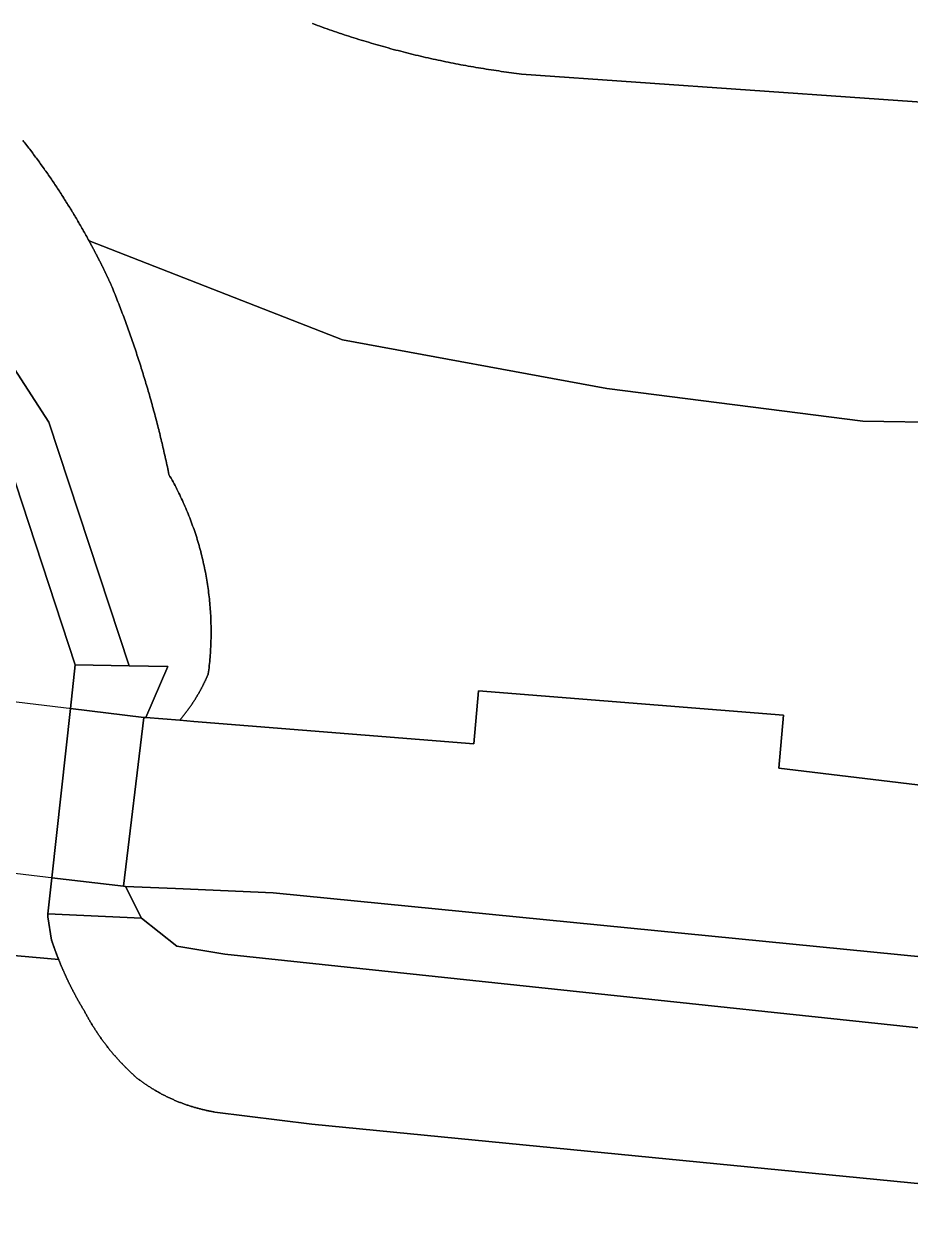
# Model space of a CAD drawing. Header units: metres. Extents: x -127 to 442, y -186 to 462.
# Drawn here: x 120.7 to 138.12, y 215.47 to 238.79 of the extents above; entities that cross this region are included whole.
import ezdxf

# ---------------------------------------------------------------- set-up
doc = ezdxf.new("R2010")
doc.units = ezdxf.units.M

msp = doc.modelspace()

# ---------------------------------------------------------------- linework, layer by layer
at = {"layer": 'road_1', "color": 7}
for points in [[(126.374, 238.789), (126.421, 238.771), (126.469, 238.754), (126.516, 238.737), (126.564, 238.72), (126.611, 238.703), (126.659, 238.686), (126.706, 238.669), (126.754, 238.653), (126.801, 238.636), (126.849, 238.62), (126.897, 238.604), (126.945, 238.588), (126.992, 238.572), (127.04, 238.557), (127.088, 238.541), (127.136, 238.526), (127.184, 238.51), (127.232, 238.495), (127.28, 238.48), (127.329, 238.465), (127.377, 238.451), (127.425, 238.436), (127.473, 238.422), (127.522, 238.407), (127.57, 238.393), (127.618, 238.379), (127.667, 238.365), (127.715, 238.351), (127.764, 238.338), (127.812, 238.324), (127.861, 238.311), (127.91, 238.297), (127.958, 238.284), (128.007, 238.271), (128.056, 238.259), (128.104, 238.246), (128.153, 238.233), (128.202, 238.221), (128.251, 238.209), (128.3, 238.196), (128.349, 238.184), (128.398, 238.173), (128.447, 238.161), (128.496, 238.149), (128.545, 238.138), (128.594, 238.127), (128.643, 238.115), (128.692, 238.104), (128.742, 238.093), (128.791, 238.083), (128.84, 238.072), (128.889, 238.062), (128.939, 238.051), (128.988, 238.041), (129.037, 238.031), (129.087, 238.021), (129.136, 238.011), (129.186, 238.002), (129.235, 237.992), (129.285, 237.983), (129.334, 237.973), (129.384, 237.964), (129.433, 237.955), (129.483, 237.947), (129.533, 237.938), (129.582, 237.929), (129.632, 237.921), (129.682, 237.913), (129.731, 237.905), (129.781, 237.897), (129.831, 237.889), (129.881, 237.881), (129.931, 237.874), (129.98, 237.866), (130.03, 237.859), (130.08, 237.852), (130.13, 237.845), (130.18, 237.838), (130.23, 237.831), (130.28, 237.825), (130.33, 237.818), (130.38, 237.812), (130.43, 237.806), (130.48, 237.8), (130.48, 237.8), (146.2, 236.7)], [(146.542, 222.847), (135.532, 224.172), (135.625, 225.209), (129.633, 225.687), (129.54, 224.65), (124.039, 225.089), (123.763, 225.111), (123.096, 225.164), (123.058, 225.168), (122.66, 221.852), (122.697, 221.847), (123.678, 221.805), (125.602, 221.723), (145.42, 219.766)]]:
    msp.add_lwpolyline(points, dxfattribs=at)
msp.add_lwpolyline([(123.058, 225.168), (115.601, 226.063), (115.203, 222.747), (122.66, 221.852), (123.058, 225.168)], close=True, dxfattribs=at)
at = {"layer": 'terrain_5', "color": 3}
for points in [[(146.2, 236.7), (130.48, 237.8), (130.48, 237.8), (130.43, 237.806), (130.38, 237.812), (130.33, 237.818), (130.28, 237.825), (130.23, 237.831), (130.18, 237.838), (130.13, 237.845), (130.08, 237.852), (130.03, 237.859), (129.98, 237.866), (129.931, 237.874), (129.881, 237.881), (129.831, 237.889), (129.781, 237.897), (129.731, 237.905), (129.682, 237.913), (129.632, 237.921), (129.582, 237.929), (129.533, 237.938), (129.483, 237.947), (129.433, 237.955), (129.384, 237.964), (129.334, 237.973), (129.285, 237.983), (129.235, 237.992), (129.186, 238.002), (129.136, 238.011), (129.087, 238.021), (129.037, 238.031), (128.988, 238.041), (128.939, 238.051), (128.889, 238.062), (128.84, 238.072), (128.791, 238.083), (128.742, 238.093), (128.692, 238.104), (128.643, 238.115), (128.594, 238.127), (128.545, 238.138), (128.496, 238.149), (128.447, 238.161), (128.398, 238.173), (128.349, 238.184), (128.3, 238.196), (128.251, 238.209), (128.202, 238.221), (128.153, 238.233), (128.104, 238.246), (128.056, 238.259), (128.007, 238.271), (127.958, 238.284), (127.91, 238.297), (127.861, 238.311), (127.812, 238.324), (127.764, 238.338), (127.715, 238.351), (127.667, 238.365), (127.618, 238.379), (127.57, 238.393), (127.522, 238.407), (127.473, 238.422), (127.425, 238.436), (127.377, 238.451), (127.329, 238.465), (127.28, 238.48), (127.232, 238.495), (127.184, 238.51), (127.136, 238.526), (127.088, 238.541), (127.04, 238.557), (126.992, 238.572), (126.945, 238.588), (126.897, 238.604), (126.849, 238.62), (126.801, 238.636), (126.754, 238.653), (126.706, 238.669), (126.659, 238.686), (126.611, 238.703), (126.564, 238.72), (126.516, 238.737), (126.469, 238.754), (126.421, 238.771), (126.374, 238.789)], [(120.513, 232.017), (121.194, 230.967), (122.77, 226.18), (123.531, 226.168), (123.096, 225.164), (123.763, 225.111), (123.763, 225.111), (123.77, 225.119), (123.777, 225.128), (123.784, 225.136), (123.791, 225.144), (123.798, 225.153), (123.805, 225.161), (123.812, 225.169), (123.818, 225.178), (123.825, 225.186), (123.832, 225.195), (123.839, 225.203), (123.845, 225.212), (123.852, 225.22), (123.859, 225.229), (123.865, 225.237), (123.872, 225.246), (123.879, 225.254), (123.885, 225.263), (123.892, 225.272), (123.898, 225.28), (123.905, 225.289), (123.911, 225.298), (123.918, 225.306), (123.924, 225.315), (123.931, 225.324), (123.937, 225.333), (123.943, 225.342), (123.949, 225.35), (123.956, 225.359), (123.962, 225.368), (123.968, 225.377), (123.974, 225.386), (123.981, 225.395), (123.987, 225.404), (123.993, 225.413), (123.999, 225.422), (124.005, 225.431), (124.011, 225.44), (124.017, 225.449), (124.023, 225.458), (124.029, 225.467), (124.035, 225.476), (124.041, 225.485), (124.047, 225.494), (124.052, 225.503), (124.058, 225.512), (124.064, 225.522), (124.07, 225.531), (124.075, 225.54), (124.081, 225.549), (124.087, 225.558), (124.092, 225.568), (124.098, 225.577), (124.104, 225.586), (124.109, 225.596), (124.115, 225.605), (124.12, 225.614), (124.126, 225.624), (124.131, 225.633), (124.136, 225.642), (124.142, 225.652), (124.147, 225.661), (124.152, 225.671), (124.158, 225.68), (124.163, 225.69), (124.168, 225.699), (124.173, 225.709), (124.179, 225.718), (124.184, 225.728), (124.189, 225.737), (124.194, 225.747), (124.199, 225.756), (124.204, 225.766), (124.209, 225.776), (124.214, 225.785), (124.219, 225.795), (124.224, 225.805), (124.229, 225.814), (124.233, 225.824), (124.238, 225.834), (124.243, 225.843), (124.248, 225.853), (124.253, 225.863), (124.257, 225.873), (124.262, 225.883), (124.267, 225.892), (124.271, 225.902), (124.276, 225.912), (124.28, 225.922), (124.285, 225.932), (124.289, 225.942), (124.294, 225.951), (124.298, 225.961), (124.303, 225.971), (124.307, 225.981), (124.311, 225.991), (124.315, 226.001), (124.32, 226.011), (124.324, 226.021), (124.324, 226.021), (124.329, 226.062), (124.334, 226.102), (124.339, 226.143), (124.344, 226.184), (124.348, 226.225), (124.352, 226.266), (124.356, 226.306), (124.359, 226.347), (124.362, 226.388), (124.365, 226.429), (124.368, 226.47), (124.37, 226.511), (124.372, 226.552), (124.374, 226.593), (124.376, 226.634), (124.377, 226.675), (124.378, 226.716), (124.379, 226.757), (124.379, 226.798), (124.379, 226.839), (124.379, 226.88), (124.379, 226.921), (124.378, 226.962), (124.377, 227.003), (124.376, 227.044), (124.375, 227.085), (124.373, 227.126), (124.371, 227.167), (124.369, 227.208), (124.366, 227.249), (124.363, 227.29), (124.36, 227.331), (124.357, 227.372), (124.353, 227.413), (124.35, 227.454), (124.345, 227.494), (124.341, 227.535), (124.336, 227.576), (124.331, 227.617), (124.326, 227.657), (124.32, 227.698), (124.315, 227.739), (124.309, 227.779), (124.302, 227.82), (124.296, 227.86), (124.289, 227.901), (124.282, 227.941), (124.274, 227.982), (124.267, 228.022), (124.259, 228.062), (124.25, 228.102), (124.242, 228.143), (124.233, 228.183), (124.224, 228.223), (124.215, 228.263), (124.205, 228.303), (124.196, 228.342), (124.186, 228.382), (124.175, 228.422), (124.165, 228.461), (124.154, 228.501), (124.143, 228.541), (124.131, 228.58), (124.12, 228.619), (124.108, 228.659), (124.096, 228.698), (124.083, 228.737), (124.07, 228.776), (124.057, 228.815), (124.044, 228.854), (124.031, 228.892), (124.017, 228.931), (124.003, 228.97), (123.989, 229.008), (123.974, 229.047), (123.96, 229.085), (123.945, 229.123), (123.929, 229.161), (123.914, 229.199), (123.898, 229.237), (123.882, 229.275), (123.866, 229.312), (123.849, 229.35), (123.833, 229.388), (123.816, 229.425), (123.798, 229.462), (123.781, 229.499), (123.763, 229.536), (123.745, 229.573), (123.727, 229.61), (123.708, 229.646), (123.69, 229.683), (123.671, 229.719), (123.652, 229.756), (123.632, 229.792), (123.612, 229.828), (123.593, 229.864), (123.572, 229.899), (123.552, 229.935), (123.552, 229.935), (123.544, 229.974), (123.536, 230.012), (123.528, 230.05), (123.52, 230.089), (123.511, 230.127), (123.503, 230.166), (123.495, 230.204), (123.486, 230.243), (123.478, 230.281), (123.469, 230.319), (123.46, 230.358), (123.452, 230.396), (123.443, 230.434), (123.434, 230.473), (123.425, 230.511), (123.416, 230.549), (123.407, 230.587), (123.398, 230.626), (123.388, 230.664), (123.379, 230.702), (123.37, 230.74), (123.36, 230.778), (123.351, 230.817), (123.341, 230.855), (123.331, 230.893), (123.322, 230.931), (123.312, 230.969), (123.302, 231.007), (123.292, 231.045), (123.282, 231.083), (123.272, 231.121), (123.261, 231.159), (123.251, 231.197), (123.241, 231.235), (123.23, 231.273), (123.22, 231.311), (123.209, 231.349), (123.199, 231.386), (123.188, 231.424), (123.177, 231.462), (123.167, 231.5), (123.156, 231.538), (123.145, 231.575), (123.134, 231.613), (123.123, 231.651), (123.111, 231.689), (123.1, 231.726), (123.089, 231.764), (123.077, 231.801), (123.066, 231.839), (123.054, 231.877), (123.043, 231.914), (123.031, 231.952), (123.019, 231.989), (123.008, 232.027), (122.996, 232.064), (122.984, 232.102), (122.972, 232.139), (122.96, 232.177), (122.948, 232.214), (122.935, 232.251), (122.923, 232.289), (122.911, 232.326), (122.898, 232.363), (122.886, 232.401), (122.873, 232.438), (122.86, 232.475), (122.848, 232.512), (122.835, 232.549), (122.822, 232.587), (122.809, 232.624), (122.796, 232.661), (122.783, 232.698), (122.77, 232.735), (122.757, 232.772), (122.743, 232.809), (122.73, 232.846), (122.717, 232.883), (122.703, 232.92), (122.69, 232.957), (122.676, 232.994), (122.662, 233.03), (122.649, 233.067), (122.635, 233.104), (122.621, 233.141), (122.607, 233.178), (122.593, 233.214), (122.579, 233.251), (122.565, 233.288), (122.55, 233.324), (122.536, 233.361), (122.522, 233.398), (122.507, 233.434), (122.493, 233.471), (122.478, 233.507), (122.463, 233.544), (122.449, 233.58), (122.434, 233.617), (122.419, 233.653), (122.419, 233.653), (122.415, 233.662), (122.411, 233.671), (122.407, 233.68), (122.403, 233.689), (122.398, 233.698), (122.394, 233.707), (122.39, 233.716), (122.386, 233.725), (122.382, 233.733), (122.378, 233.742), (122.373, 233.751), (122.369, 233.76), (122.365, 233.769), (122.361, 233.778), (122.357, 233.787), (122.352, 233.796), (122.348, 233.805), (122.344, 233.814), (122.34, 233.823), (122.336, 233.831), (122.331, 233.84), (122.327, 233.849), (122.323, 233.858), (122.319, 233.867), (122.314, 233.876), (122.31, 233.885), (122.306, 233.894), (122.301, 233.902), (122.297, 233.911), (122.293, 233.92), (122.289, 233.929), (122.284, 233.938), (122.28, 233.947), (122.276, 233.956), (122.271, 233.964), (122.267, 233.973), (122.263, 233.982), (122.258, 233.991), (122.254, 234), (122.25, 234.009), (122.245, 234.018), (122.241, 234.026), (122.236, 234.035), (122.232, 234.044), (122.228, 234.053), (122.223, 234.062), (122.219, 234.07), (122.214, 234.079), (122.21, 234.088), (122.206, 234.097), (122.201, 234.106), (122.197, 234.114), (122.192, 234.123), (122.188, 234.132), (122.183, 234.141), (122.179, 234.15), (122.174, 234.158), (122.17, 234.167), (122.165, 234.176), (122.161, 234.185), (122.156, 234.193), (122.152, 234.202), (122.147, 234.211), (122.143, 234.22), (122.138, 234.228), (122.134, 234.237), (122.129, 234.246), (122.125, 234.255), (122.12, 234.263), (122.116, 234.272), (122.111, 234.281), (122.107, 234.29), (122.102, 234.298), (122.097, 234.307), (122.093, 234.316), (122.088, 234.324), (122.084, 234.333), (122.079, 234.342), (122.074, 234.351), (122.07, 234.359), (122.065, 234.368), (122.061, 234.377), (122.056, 234.385), (122.051, 234.394), (122.047, 234.403), (122.042, 234.411), (122.037, 234.42), (122.033, 234.429), (122.028, 234.437), (122.023, 234.446), (122.019, 234.455), (122.014, 234.463), (122.009, 234.472), (122.005, 234.481), (122, 234.489), (121.995, 234.498), (121.99, 234.507), (121.986, 234.515), (121.981, 234.524), (121.981, 234.524), (121.966, 234.552), (121.951, 234.579), (121.935, 234.607), (121.92, 234.634), (121.905, 234.662), (121.889, 234.689), (121.874, 234.717), (121.858, 234.744), (121.843, 234.772), (121.827, 234.799), (121.811, 234.826), (121.796, 234.854), (121.78, 234.881), (121.764, 234.908), (121.748, 234.935), (121.732, 234.962), (121.716, 234.989), (121.7, 235.016), (121.683, 235.044), (121.667, 235.071), (121.651, 235.097), (121.634, 235.124), (121.618, 235.151), (121.601, 235.178), (121.585, 235.205), (121.568, 235.232), (121.552, 235.258), (121.535, 235.285), (121.518, 235.312), (121.501, 235.338), (121.484, 235.365), (121.467, 235.392), (121.45, 235.418), (121.433, 235.445), (121.416, 235.471), (121.399, 235.497), (121.381, 235.524), (121.364, 235.55), (121.347, 235.576), (121.329, 235.603), (121.312, 235.629), (121.294, 235.655), (121.277, 235.681), (121.259, 235.707), (121.241, 235.733), (121.223, 235.759), (121.206, 235.785), (121.188, 235.811), (121.17, 235.837), (121.152, 235.863), (121.134, 235.889), (121.115, 235.914), (121.097, 235.94), (121.079, 235.966), (121.061, 235.991), (121.042, 236.017), (121.024, 236.043), (121.005, 236.068), (120.987, 236.094), (120.968, 236.119), (120.95, 236.145), (120.931, 236.17), (120.912, 236.195), (120.893, 236.22), (120.874, 236.246), (120.855, 236.271), (120.837, 236.296), (120.817, 236.321), (120.798, 236.346), (120.779, 236.371), (120.76, 236.396), (120.741, 236.421), (120.721, 236.446), (120.702, 236.471), (120.683, 236.496)], [(120.683, 236.496), (120.702, 236.471), (120.721, 236.446), (120.741, 236.421), (120.76, 236.396), (120.779, 236.371), (120.798, 236.346), (120.817, 236.321), (120.837, 236.296), (120.855, 236.271), (120.874, 236.246), (120.893, 236.22), (120.912, 236.195), (120.931, 236.17), (120.95, 236.145), (120.968, 236.119), (120.987, 236.094), (121.005, 236.068), (121.024, 236.043), (121.042, 236.017), (121.061, 235.991), (121.079, 235.966), (121.097, 235.94), (121.115, 235.914), (121.134, 235.889), (121.152, 235.863), (121.17, 235.837), (121.188, 235.811), (121.206, 235.785), (121.223, 235.759), (121.241, 235.733), (121.259, 235.707), (121.277, 235.681), (121.294, 235.655), (121.312, 235.629), (121.329, 235.603), (121.347, 235.576), (121.364, 235.55), (121.381, 235.524), (121.399, 235.497), (121.416, 235.471), (121.433, 235.445), (121.45, 235.418), (121.467, 235.392), (121.484, 235.365), (121.501, 235.338), (121.518, 235.312), (121.535, 235.285), (121.552, 235.258), (121.568, 235.232), (121.585, 235.205), (121.601, 235.178), (121.618, 235.151), (121.634, 235.124), (121.651, 235.097), (121.667, 235.071), (121.683, 235.044), (121.7, 235.016), (121.716, 234.989), (121.732, 234.962), (121.748, 234.935), (121.764, 234.908), (121.78, 234.881), (121.796, 234.854), (121.811, 234.826), (121.827, 234.799), (121.843, 234.772), (121.858, 234.744), (121.874, 234.717), (121.889, 234.689), (121.905, 234.662), (121.92, 234.634), (121.935, 234.607), (121.951, 234.579), (121.966, 234.552), (121.981, 234.524), (121.981, 234.524), (126.96, 232.582), (132.157, 231.624), (137.185, 230.984), (152.097, 230.745)], [(152.097, 230.745), (137.185, 230.984), (132.157, 231.624), (126.96, 232.582), (121.981, 234.524), (121.981, 234.524), (121.986, 234.515), (121.99, 234.507), (121.995, 234.498), (122, 234.489), (122.005, 234.481), (122.009, 234.472), (122.014, 234.463), (122.019, 234.455), (122.023, 234.446), (122.028, 234.437), (122.033, 234.429), (122.037, 234.42), (122.042, 234.411), (122.047, 234.403), (122.051, 234.394), (122.056, 234.385), (122.061, 234.377), (122.065, 234.368), (122.07, 234.359), (122.074, 234.351), (122.079, 234.342), (122.084, 234.333), (122.088, 234.324), (122.093, 234.316), (122.097, 234.307), (122.102, 234.298), (122.107, 234.29), (122.111, 234.281), (122.116, 234.272), (122.12, 234.263), (122.125, 234.255), (122.129, 234.246), (122.134, 234.237), (122.138, 234.228), (122.143, 234.22), (122.147, 234.211), (122.152, 234.202), (122.156, 234.193), (122.161, 234.185), (122.165, 234.176), (122.17, 234.167), (122.174, 234.158), (122.179, 234.15), (122.183, 234.141), (122.188, 234.132), (122.192, 234.123), (122.197, 234.114), (122.201, 234.106), (122.206, 234.097), (122.21, 234.088), (122.214, 234.079), (122.219, 234.07), (122.223, 234.062), (122.228, 234.053), (122.232, 234.044), (122.236, 234.035), (122.241, 234.026), (122.245, 234.018), (122.25, 234.009), (122.254, 234), (122.258, 233.991), (122.263, 233.982), (122.267, 233.973), (122.271, 233.964), (122.276, 233.956), (122.28, 233.947), (122.284, 233.938), (122.289, 233.929), (122.293, 233.92), (122.297, 233.911), (122.301, 233.902), (122.306, 233.894), (122.31, 233.885), (122.314, 233.876), (122.319, 233.867), (122.323, 233.858), (122.327, 233.849), (122.331, 233.84), (122.336, 233.831), (122.34, 233.823), (122.344, 233.814), (122.348, 233.805), (122.352, 233.796), (122.357, 233.787), (122.361, 233.778), (122.365, 233.769), (122.369, 233.76), (122.373, 233.751), (122.378, 233.742), (122.382, 233.733), (122.386, 233.725), (122.39, 233.716), (122.394, 233.707), (122.398, 233.698), (122.403, 233.689), (122.407, 233.68), (122.411, 233.671), (122.415, 233.662), (122.419, 233.653), (122.419, 233.653), (122.434, 233.617), (122.449, 233.58), (122.463, 233.544), (122.478, 233.507), (122.493, 233.471), (122.507, 233.434), (122.522, 233.398), (122.536, 233.361), (122.55, 233.324), (122.565, 233.288), (122.579, 233.251), (122.593, 233.214), (122.607, 233.178), (122.621, 233.141), (122.635, 233.104), (122.649, 233.067), (122.662, 233.03), (122.676, 232.994), (122.69, 232.957), (122.703, 232.92), (122.717, 232.883), (122.73, 232.846), (122.743, 232.809), (122.757, 232.772), (122.77, 232.735), (122.783, 232.698), (122.796, 232.661), (122.809, 232.624), (122.822, 232.587), (122.835, 232.549), (122.848, 232.512), (122.86, 232.475), (122.873, 232.438), (122.886, 232.401), (122.898, 232.363), (122.911, 232.326), (122.923, 232.289), (122.935, 232.251), (122.948, 232.214), (122.96, 232.177), (122.972, 232.139), (122.984, 232.102), (122.996, 232.064), (123.008, 232.027), (123.019, 231.989), (123.031, 231.952), (123.043, 231.914), (123.054, 231.877), (123.066, 231.839), (123.077, 231.801), (123.089, 231.764), (123.1, 231.726), (123.111, 231.689), (123.123, 231.651), (123.134, 231.613), (123.145, 231.575), (123.156, 231.538), (123.167, 231.5), (123.177, 231.462), (123.188, 231.424), (123.199, 231.386), (123.209, 231.349), (123.22, 231.311), (123.23, 231.273), (123.241, 231.235), (123.251, 231.197), (123.261, 231.159), (123.272, 231.121), (123.282, 231.083), (123.292, 231.045), (123.302, 231.007), (123.312, 230.969), (123.322, 230.931), (123.331, 230.893), (123.341, 230.855), (123.351, 230.817), (123.36, 230.778), (123.37, 230.74), (123.379, 230.702), (123.388, 230.664), (123.398, 230.626), (123.407, 230.587), (123.416, 230.549), (123.425, 230.511), (123.434, 230.473), (123.443, 230.434), (123.452, 230.396), (123.46, 230.358), (123.469, 230.319), (123.478, 230.281), (123.486, 230.243), (123.495, 230.204), (123.503, 230.166), (123.511, 230.127), (123.52, 230.089), (123.528, 230.05), (123.536, 230.012), (123.544, 229.974), (123.552, 229.935), (123.552, 229.935), (123.572, 229.899), (123.593, 229.864), (123.612, 229.828), (123.632, 229.792), (123.652, 229.756), (123.671, 229.719), (123.69, 229.683), (123.708, 229.646), (123.727, 229.61), (123.745, 229.573), (123.763, 229.536), (123.781, 229.499), (123.798, 229.462), (123.816, 229.425), (123.833, 229.388), (123.849, 229.35), (123.866, 229.312), (123.882, 229.275), (123.898, 229.237), (123.914, 229.199), (123.929, 229.161), (123.945, 229.123), (123.96, 229.085), (123.974, 229.047), (123.989, 229.008), (124.003, 228.97), (124.017, 228.931), (124.031, 228.892), (124.044, 228.854), (124.057, 228.815), (124.07, 228.776), (124.083, 228.737), (124.096, 228.698), (124.108, 228.659), (124.12, 228.619), (124.131, 228.58), (124.143, 228.541), (124.154, 228.501), (124.165, 228.461), (124.175, 228.422), (124.186, 228.382), (124.196, 228.342), (124.205, 228.303), (124.215, 228.263), (124.224, 228.223), (124.233, 228.183), (124.242, 228.143), (124.25, 228.102), (124.259, 228.062), (124.267, 228.022), (124.274, 227.982), (124.282, 227.941), (124.289, 227.901), (124.296, 227.86), (124.302, 227.82), (124.309, 227.779), (124.315, 227.739), (124.32, 227.698), (124.326, 227.657), (124.331, 227.617), (124.336, 227.576), (124.341, 227.535), (124.345, 227.494), (124.35, 227.454), (124.353, 227.413), (124.357, 227.372), (124.36, 227.331), (124.363, 227.29), (124.366, 227.249), (124.369, 227.208), (124.371, 227.167), (124.373, 227.126), (124.375, 227.085), (124.376, 227.044), (124.377, 227.003), (124.378, 226.962), (124.379, 226.921), (124.379, 226.88), (124.379, 226.839), (124.379, 226.798), (124.379, 226.757), (124.378, 226.716), (124.377, 226.675), (124.376, 226.634), (124.374, 226.593), (124.372, 226.552), (124.37, 226.511), (124.368, 226.47), (124.365, 226.429), (124.362, 226.388), (124.359, 226.347), (124.356, 226.306), (124.352, 226.266), (124.348, 226.225), (124.344, 226.184), (124.339, 226.143), (124.334, 226.102), (124.329, 226.062), (124.324, 226.021), (124.324, 226.021), (124.32, 226.011), (124.315, 226.001), (124.311, 225.991), (124.307, 225.981), (124.303, 225.971), (124.298, 225.961), (124.294, 225.951), (124.289, 225.942), (124.285, 225.932), (124.28, 225.922), (124.276, 225.912), (124.271, 225.902), (124.267, 225.892), (124.262, 225.883), (124.257, 225.873), (124.253, 225.863), (124.248, 225.853), (124.243, 225.843), (124.238, 225.834), (124.233, 225.824), (124.229, 225.814), (124.224, 225.805), (124.219, 225.795), (124.214, 225.785), (124.209, 225.776), (124.204, 225.766), (124.199, 225.756), (124.194, 225.747), (124.189, 225.737), (124.184, 225.728), (124.179, 225.718), (124.173, 225.709), (124.168, 225.699), (124.163, 225.69), (124.158, 225.68), (124.152, 225.671), (124.147, 225.661), (124.142, 225.652), (124.136, 225.642), (124.131, 225.633), (124.126, 225.624), (124.12, 225.614), (124.115, 225.605), (124.109, 225.596), (124.104, 225.586), (124.098, 225.577), (124.092, 225.568), (124.087, 225.558), (124.081, 225.549), (124.075, 225.54), (124.07, 225.531), (124.064, 225.522), (124.058, 225.512), (124.052, 225.503), (124.047, 225.494), (124.041, 225.485), (124.035, 225.476), (124.029, 225.467), (124.023, 225.458), (124.017, 225.449), (124.011, 225.44), (124.005, 225.431), (123.999, 225.422), (123.993, 225.413), (123.987, 225.404), (123.981, 225.395), (123.974, 225.386), (123.968, 225.377), (123.962, 225.368), (123.956, 225.359), (123.949, 225.35), (123.943, 225.342), (123.937, 225.333), (123.931, 225.324), (123.924, 225.315), (123.918, 225.306), (123.911, 225.298), (123.905, 225.289), (123.898, 225.28), (123.892, 225.272), (123.885, 225.263), (123.879, 225.254), (123.872, 225.246), (123.865, 225.237), (123.859, 225.229), (123.852, 225.22), (123.845, 225.212), (123.839, 225.203), (123.832, 225.195), (123.825, 225.186), (123.818, 225.178), (123.812, 225.169), (123.805, 225.161), (123.798, 225.153), (123.791, 225.144), (123.784, 225.136), (123.777, 225.128), (123.77, 225.119), (123.763, 225.111), (123.763, 225.111), (124.039, 225.089), (129.54, 224.65), (129.633, 225.687), (135.625, 225.209), (135.532, 224.172), (146.542, 222.847)], [(120.278, 230.553), (121.712, 226.197), (122.77, 226.18), (121.194, 230.967), (120.513, 232.017)], [(145.42, 219.766), (125.602, 221.723), (123.678, 221.805), (122.697, 221.847), (123.009, 221.223), (123.709, 220.678), (124.65, 220.519), (145.13, 218.348)], [(145.13, 218.348), (124.65, 220.519), (123.709, 220.678), (123.009, 221.223), (121.175, 221.308), (121.169, 221.25), (121.246, 220.793), (121.246, 220.793), (121.247, 220.789), (121.249, 220.785), (121.25, 220.781), (121.251, 220.777), (121.253, 220.774), (121.254, 220.77), (121.255, 220.766), (121.256, 220.762), (121.258, 220.758), (121.259, 220.754), (121.26, 220.75), (121.262, 220.746), (121.263, 220.742), (121.264, 220.739), (121.266, 220.735), (121.267, 220.731), (121.268, 220.727), (121.27, 220.723), (121.271, 220.719), (121.272, 220.715), (121.274, 220.711), (121.275, 220.707), (121.276, 220.704), (121.278, 220.7), (121.279, 220.696), (121.281, 220.692), (121.282, 220.688), (121.283, 220.684), (121.285, 220.68), (121.286, 220.676), (121.287, 220.673), (121.289, 220.669), (121.29, 220.665), (121.291, 220.661), (121.293, 220.657), (121.294, 220.653), (121.296, 220.649), (121.297, 220.646), (121.298, 220.642), (121.3, 220.638), (121.301, 220.634), (121.302, 220.63), (121.304, 220.626), (121.305, 220.622), (121.307, 220.618), (121.308, 220.615), (121.309, 220.611), (121.311, 220.607), (121.312, 220.603), (121.314, 220.599), (121.315, 220.595), (121.316, 220.591), (121.318, 220.588), (121.319, 220.584), (121.321, 220.58), (121.322, 220.576), (121.324, 220.572), (121.325, 220.568), (121.326, 220.564), (121.328, 220.561), (121.329, 220.557), (121.331, 220.553), (121.332, 220.549), (121.334, 220.545), (121.335, 220.541), (121.336, 220.538), (121.338, 220.534), (121.339, 220.53), (121.341, 220.526), (121.342, 220.522), (121.344, 220.518), (121.345, 220.514), (121.347, 220.511), (121.348, 220.507), (121.349, 220.503), (121.351, 220.499), (121.352, 220.495), (121.354, 220.491), (121.355, 220.488), (121.357, 220.484), (121.358, 220.48), (121.36, 220.476), (121.361, 220.472), (121.363, 220.468), (121.364, 220.465), (121.366, 220.461), (121.367, 220.457), (121.369, 220.453), (121.37, 220.449), (121.372, 220.445), (121.373, 220.442), (121.375, 220.438), (121.376, 220.434), (121.377, 220.43), (121.379, 220.426), (121.38, 220.422), (121.382, 220.419), (121.383, 220.415), (121.385, 220.411), (121.385, 220.411), (121.389, 220.4), (121.394, 220.39), (121.398, 220.379), (121.402, 220.369), (121.406, 220.358), (121.411, 220.347), (121.415, 220.337), (121.42, 220.326), (121.424, 220.316), (121.428, 220.305), (121.433, 220.295), (121.437, 220.284), (121.442, 220.274), (121.446, 220.263), (121.451, 220.253), (121.455, 220.242), (121.46, 220.232), (121.464, 220.221), (121.469, 220.211), (121.474, 220.2), (121.478, 220.19), (121.483, 220.179), (121.487, 220.169), (121.492, 220.159), (121.497, 220.148), (121.502, 220.138), (121.506, 220.127), (121.511, 220.117), (121.516, 220.106), (121.52, 220.096), (121.525, 220.086), (121.53, 220.075), (121.535, 220.065), (121.54, 220.055), (121.545, 220.044), (121.549, 220.034), (121.554, 220.024), (121.559, 220.013), (121.564, 220.003), (121.569, 219.993), (121.574, 219.982), (121.579, 219.972), (121.584, 219.962), (121.589, 219.952), (121.594, 219.941), (121.599, 219.931), (121.604, 219.921), (121.609, 219.911), (121.614, 219.9), (121.619, 219.89), (121.625, 219.88), (121.63, 219.87), (121.635, 219.859), (121.64, 219.849), (121.645, 219.839), (121.65, 219.829), (121.656, 219.819), (121.661, 219.809), (121.666, 219.798), (121.671, 219.788), (121.677, 219.778), (121.682, 219.768), (121.687, 219.758), (121.693, 219.748), (121.698, 219.738), (121.703, 219.728), (121.709, 219.718), (121.714, 219.708), (121.72, 219.697), (121.725, 219.687), (121.731, 219.677), (121.736, 219.667), (121.741, 219.657), (121.747, 219.647), (121.753, 219.637), (121.758, 219.627), (121.764, 219.617), (121.769, 219.607), (121.775, 219.597), (121.78, 219.587), (121.786, 219.577), (121.792, 219.568), (121.797, 219.558), (121.803, 219.548), (121.809, 219.538), (121.814, 219.528), (121.82, 219.518), (121.826, 219.508), (121.832, 219.498), (121.837, 219.488), (121.843, 219.478), (121.849, 219.469), (121.855, 219.459), (121.861, 219.449), (121.866, 219.439), (121.872, 219.429), (121.878, 219.42), (121.884, 219.41), (121.89, 219.4), (121.89, 219.4), (121.898, 219.385), (121.906, 219.37), (121.914, 219.355), (121.922, 219.34), (121.93, 219.325), (121.938, 219.31), (121.946, 219.296), (121.955, 219.281), (121.963, 219.266), (121.972, 219.251), (121.98, 219.237), (121.988, 219.222), (121.997, 219.207), (122.006, 219.193), (122.014, 219.178), (122.023, 219.163), (122.032, 219.149), (122.041, 219.134), (122.05, 219.12), (122.058, 219.106), (122.067, 219.091), (122.076, 219.077), (122.086, 219.063), (122.095, 219.048), (122.104, 219.034), (122.113, 219.02), (122.123, 219.006), (122.132, 218.991), (122.141, 218.977), (122.151, 218.963), (122.16, 218.949), (122.17, 218.935), (122.179, 218.921), (122.189, 218.907), (122.199, 218.893), (122.209, 218.88), (122.218, 218.866), (122.228, 218.852), (122.238, 218.838), (122.248, 218.824), (122.258, 218.811), (122.268, 218.797), (122.279, 218.784), (122.289, 218.77), (122.299, 218.756), (122.309, 218.743), (122.32, 218.729), (122.33, 218.716), (122.34, 218.703), (122.351, 218.689), (122.361, 218.676), (122.372, 218.663), (122.383, 218.65), (122.393, 218.636), (122.404, 218.623), (122.415, 218.61), (122.426, 218.597), (122.436, 218.584), (122.447, 218.571), (122.458, 218.558), (122.469, 218.545), (122.48, 218.532), (122.492, 218.52), (122.503, 218.507), (122.514, 218.494), (122.525, 218.481), (122.536, 218.469), (122.548, 218.456), (122.559, 218.444), (122.571, 218.431), (122.582, 218.419), (122.594, 218.406), (122.605, 218.394), (122.617, 218.381), (122.629, 218.369), (122.64, 218.357), (122.652, 218.345), (122.664, 218.332), (122.676, 218.32), (122.688, 218.308), (122.7, 218.296), (122.712, 218.284), (122.724, 218.272), (122.736, 218.26), (122.748, 218.248), (122.76, 218.237), (122.772, 218.225), (122.784, 218.213), (122.797, 218.201), (122.809, 218.19), (122.821, 218.178), (122.834, 218.167), (122.846, 218.155), (122.859, 218.144), (122.871, 218.132), (122.884, 218.121), (122.897, 218.109), (122.909, 218.098), (122.922, 218.087), (122.922, 218.087), (122.936, 218.077), (122.949, 218.066), (122.963, 218.056), (122.976, 218.046), (122.99, 218.036), (123.004, 218.026), (123.018, 218.016), (123.031, 218.006), (123.045, 217.996), (123.059, 217.986), (123.073, 217.976), (123.087, 217.967), (123.101, 217.957), (123.116, 217.948), (123.13, 217.938), (123.144, 217.929), (123.158, 217.92), (123.173, 217.911), (123.187, 217.901), (123.201, 217.892), (123.216, 217.883), (123.23, 217.874), (123.245, 217.866), (123.26, 217.857), (123.274, 217.848), (123.289, 217.839), (123.304, 217.831), (123.318, 217.822), (123.333, 217.814), (123.348, 217.806), (123.363, 217.797), (123.378, 217.789), (123.393, 217.781), (123.408, 217.773), (123.423, 217.765), (123.438, 217.757), (123.453, 217.749), (123.468, 217.742), (123.484, 217.734), (123.499, 217.726), (123.514, 217.719), (123.53, 217.712), (123.545, 217.704), (123.56, 217.697), (123.576, 217.69), (123.591, 217.683), (123.607, 217.676), (123.622, 217.669), (123.638, 217.662), (123.653, 217.655), (123.669, 217.648), (123.685, 217.641), (123.7, 217.635), (123.716, 217.628), (123.732, 217.622), (123.748, 217.616), (123.764, 217.609), (123.78, 217.603), (123.795, 217.597), (123.811, 217.591), (123.827, 217.585), (123.843, 217.579), (123.859, 217.573), (123.875, 217.568), (123.891, 217.562), (123.908, 217.556), (123.924, 217.551), (123.94, 217.546), (123.956, 217.54), (123.972, 217.535), (123.988, 217.53), (124.005, 217.525), (124.021, 217.52), (124.037, 217.515), (124.054, 217.51), (124.07, 217.505), (124.086, 217.501), (124.103, 217.496), (124.119, 217.492), (124.136, 217.487), (124.152, 217.483), (124.169, 217.479), (124.185, 217.474), (124.202, 217.47), (124.218, 217.466), (124.235, 217.462), (124.251, 217.459), (124.268, 217.455), (124.285, 217.451), (124.301, 217.448), (124.318, 217.444), (124.335, 217.441), (124.351, 217.437), (124.368, 217.434), (124.385, 217.431), (124.402, 217.428), (124.418, 217.425), (124.435, 217.422), (124.452, 217.419), (124.452, 217.419), (126.361, 217.178), (143.813, 215.471)]]:
    msp.add_lwpolyline(points, dxfattribs=at)
for points in [[(123.531, 226.168), (122.77, 226.18), (121.712, 226.197), (121.618, 225.341), (123.058, 225.168), (123.096, 225.164), (123.531, 226.168)], [(122.697, 221.847), (122.66, 221.852), (121.253, 222.02), (121.175, 221.308), (123.009, 221.223), (122.697, 221.847)]]:
    msp.add_lwpolyline(points, close=True, dxfattribs=at)
at = {"layer": 'terrain_6', "color": 33}
msp.add_lwpolyline([(123.058, 225.168), (121.618, 225.341), (121.253, 222.02), (122.66, 221.852), (123.058, 225.168)], close=True, dxfattribs=at)
at = {"layer": 'water', "color": 5}
for points in [[(115.776, 220.911), (121.385, 220.411), (121.385, 220.411), (121.383, 220.415), (121.382, 220.419), (121.38, 220.422), (121.379, 220.426), (121.377, 220.43), (121.376, 220.434), (121.375, 220.438), (121.373, 220.442), (121.372, 220.445), (121.37, 220.449), (121.369, 220.453), (121.367, 220.457), (121.366, 220.461), (121.364, 220.465), (121.363, 220.468), (121.361, 220.472), (121.36, 220.476), (121.358, 220.48), (121.357, 220.484), (121.355, 220.488), (121.354, 220.491), (121.352, 220.495), (121.351, 220.499), (121.349, 220.503), (121.348, 220.507), (121.347, 220.511), (121.345, 220.514), (121.344, 220.518), (121.342, 220.522), (121.341, 220.526), (121.339, 220.53), (121.338, 220.534), (121.336, 220.538), (121.335, 220.541), (121.334, 220.545), (121.332, 220.549), (121.331, 220.553), (121.329, 220.557), (121.328, 220.561), (121.326, 220.564), (121.325, 220.568), (121.324, 220.572), (121.322, 220.576), (121.321, 220.58), (121.319, 220.584), (121.318, 220.588), (121.316, 220.591), (121.315, 220.595), (121.314, 220.599), (121.312, 220.603), (121.311, 220.607), (121.309, 220.611), (121.308, 220.615), (121.307, 220.618), (121.305, 220.622), (121.304, 220.626), (121.302, 220.63), (121.301, 220.634), (121.3, 220.638), (121.298, 220.642), (121.297, 220.646), (121.296, 220.649), (121.294, 220.653), (121.293, 220.657), (121.291, 220.661), (121.29, 220.665), (121.289, 220.669), (121.287, 220.673), (121.286, 220.676), (121.285, 220.68), (121.283, 220.684), (121.282, 220.688), (121.281, 220.692), (121.279, 220.696), (121.278, 220.7), (121.276, 220.704), (121.275, 220.707), (121.274, 220.711), (121.272, 220.715), (121.271, 220.719), (121.27, 220.723), (121.268, 220.727), (121.267, 220.731), (121.266, 220.735), (121.264, 220.739), (121.263, 220.742), (121.262, 220.746), (121.26, 220.75), (121.259, 220.754), (121.258, 220.758), (121.256, 220.762), (121.255, 220.766), (121.254, 220.77), (121.253, 220.774), (121.251, 220.777), (121.25, 220.781), (121.249, 220.785), (121.247, 220.789), (121.246, 220.793), (121.246, 220.793), (121.169, 221.25), (121.175, 221.308), (121.253, 222.02), (121.618, 225.341), (121.712, 226.197), (121.712, 226.197), (120.278, 230.553)], [(143.813, 215.471), (126.361, 217.178), (124.452, 217.419), (124.452, 217.419), (124.435, 217.422), (124.418, 217.425), (124.402, 217.428), (124.385, 217.431), (124.368, 217.434), (124.351, 217.437), (124.335, 217.441), (124.318, 217.444), (124.301, 217.448), (124.285, 217.451), (124.268, 217.455), (124.251, 217.459), (124.235, 217.462), (124.218, 217.466), (124.202, 217.47), (124.185, 217.474), (124.169, 217.479), (124.152, 217.483), (124.136, 217.487), (124.119, 217.492), (124.103, 217.496), (124.086, 217.501), (124.07, 217.505), (124.054, 217.51), (124.037, 217.515), (124.021, 217.52), (124.005, 217.525), (123.988, 217.53), (123.972, 217.535), (123.956, 217.54), (123.94, 217.546), (123.924, 217.551), (123.908, 217.556), (123.891, 217.562), (123.875, 217.568), (123.859, 217.573), (123.843, 217.579), (123.827, 217.585), (123.811, 217.591), (123.795, 217.597), (123.78, 217.603), (123.764, 217.609), (123.748, 217.616), (123.732, 217.622), (123.716, 217.628), (123.7, 217.635), (123.685, 217.641), (123.669, 217.648), (123.653, 217.655), (123.638, 217.662), (123.622, 217.669), (123.607, 217.676), (123.591, 217.683), (123.576, 217.69), (123.56, 217.697), (123.545, 217.704), (123.53, 217.712), (123.514, 217.719), (123.499, 217.726), (123.484, 217.734), (123.468, 217.742), (123.453, 217.749), (123.438, 217.757), (123.423, 217.765), (123.408, 217.773), (123.393, 217.781), (123.378, 217.789), (123.363, 217.797), (123.348, 217.806), (123.333, 217.814), (123.318, 217.822), (123.304, 217.831), (123.289, 217.839), (123.274, 217.848), (123.26, 217.857), (123.245, 217.866), (123.23, 217.874), (123.216, 217.883), (123.201, 217.892), (123.187, 217.901), (123.173, 217.911), (123.158, 217.92), (123.144, 217.929), (123.13, 217.938), (123.116, 217.948), (123.101, 217.957), (123.087, 217.967), (123.073, 217.976), (123.059, 217.986), (123.045, 217.996), (123.031, 218.006), (123.018, 218.016), (123.004, 218.026), (122.99, 218.036), (122.976, 218.046), (122.963, 218.056), (122.949, 218.066), (122.936, 218.077), (122.922, 218.087), (122.922, 218.087), (122.909, 218.098), (122.897, 218.109), (122.884, 218.121), (122.871, 218.132), (122.859, 218.144), (122.846, 218.155), (122.834, 218.167), (122.821, 218.178), (122.809, 218.19), (122.797, 218.201), (122.784, 218.213), (122.772, 218.225), (122.76, 218.237), (122.748, 218.248), (122.736, 218.26), (122.724, 218.272), (122.712, 218.284), (122.7, 218.296), (122.688, 218.308), (122.676, 218.32), (122.664, 218.332), (122.652, 218.345), (122.64, 218.357), (122.629, 218.369), (122.617, 218.381), (122.605, 218.394), (122.594, 218.406), (122.582, 218.419), (122.571, 218.431), (122.559, 218.444), (122.548, 218.456), (122.536, 218.469), (122.525, 218.481), (122.514, 218.494), (122.503, 218.507), (122.492, 218.52), (122.48, 218.532), (122.469, 218.545), (122.458, 218.558), (122.447, 218.571), (122.436, 218.584), (122.426, 218.597), (122.415, 218.61), (122.404, 218.623), (122.393, 218.636), (122.383, 218.65), (122.372, 218.663), (122.361, 218.676), (122.351, 218.689), (122.34, 218.703), (122.33, 218.716), (122.32, 218.729), (122.309, 218.743), (122.299, 218.756), (122.289, 218.77), (122.279, 218.784), (122.268, 218.797), (122.258, 218.811), (122.248, 218.824), (122.238, 218.838), (122.228, 218.852), (122.218, 218.866), (122.209, 218.88), (122.199, 218.893), (122.189, 218.907), (122.179, 218.921), (122.17, 218.935), (122.16, 218.949), (122.151, 218.963), (122.141, 218.977), (122.132, 218.991), (122.123, 219.006), (122.113, 219.02), (122.104, 219.034), (122.095, 219.048), (122.086, 219.063), (122.076, 219.077), (122.067, 219.091), (122.058, 219.106), (122.05, 219.12), (122.041, 219.134), (122.032, 219.149), (122.023, 219.163), (122.014, 219.178), (122.006, 219.193), (121.997, 219.207), (121.988, 219.222), (121.98, 219.237), (121.972, 219.251), (121.963, 219.266), (121.955, 219.281), (121.946, 219.296), (121.938, 219.31), (121.93, 219.325), (121.922, 219.34), (121.914, 219.355), (121.906, 219.37), (121.898, 219.385), (121.89, 219.4), (121.89, 219.4), (121.884, 219.41), (121.878, 219.42), (121.872, 219.429), (121.866, 219.439), (121.861, 219.449), (121.855, 219.459), (121.849, 219.469), (121.843, 219.478), (121.837, 219.488), (121.832, 219.498), (121.826, 219.508), (121.82, 219.518), (121.814, 219.528), (121.809, 219.538), (121.803, 219.548), (121.797, 219.558), (121.792, 219.568), (121.786, 219.577), (121.78, 219.587), (121.775, 219.597), (121.769, 219.607), (121.764, 219.617), (121.758, 219.627), (121.753, 219.637), (121.747, 219.647), (121.741, 219.657), (121.736, 219.667), (121.731, 219.677), (121.725, 219.687), (121.72, 219.697), (121.714, 219.708), (121.709, 219.718), (121.703, 219.728), (121.698, 219.738), (121.693, 219.748), (121.687, 219.758), (121.682, 219.768), (121.677, 219.778), (121.671, 219.788), (121.666, 219.798), (121.661, 219.809), (121.656, 219.819), (121.65, 219.829), (121.645, 219.839), (121.64, 219.849), (121.635, 219.859), (121.63, 219.87), (121.625, 219.88), (121.619, 219.89), (121.614, 219.9), (121.609, 219.911), (121.604, 219.921), (121.599, 219.931), (121.594, 219.941), (121.589, 219.952), (121.584, 219.962), (121.579, 219.972), (121.574, 219.982), (121.569, 219.993), (121.564, 220.003), (121.559, 220.013), (121.554, 220.024), (121.549, 220.034), (121.545, 220.044), (121.54, 220.055), (121.535, 220.065), (121.53, 220.075), (121.525, 220.086), (121.52, 220.096), (121.516, 220.106), (121.511, 220.117), (121.506, 220.127), (121.502, 220.138), (121.497, 220.148), (121.492, 220.159), (121.487, 220.169), (121.483, 220.179), (121.478, 220.19), (121.474, 220.2), (121.469, 220.211), (121.464, 220.221), (121.46, 220.232), (121.455, 220.242), (121.451, 220.253), (121.446, 220.263), (121.442, 220.274), (121.437, 220.284), (121.433, 220.295), (121.428, 220.305), (121.424, 220.316), (121.42, 220.326), (121.415, 220.337), (121.411, 220.347), (121.406, 220.358), (121.402, 220.369), (121.398, 220.379), (121.394, 220.39), (121.389, 220.4), (121.385, 220.411), (121.385, 220.411), (115.776, 220.911)]]:
    msp.add_lwpolyline(points, dxfattribs=at)

doc.saveas('drawing.dxf')
